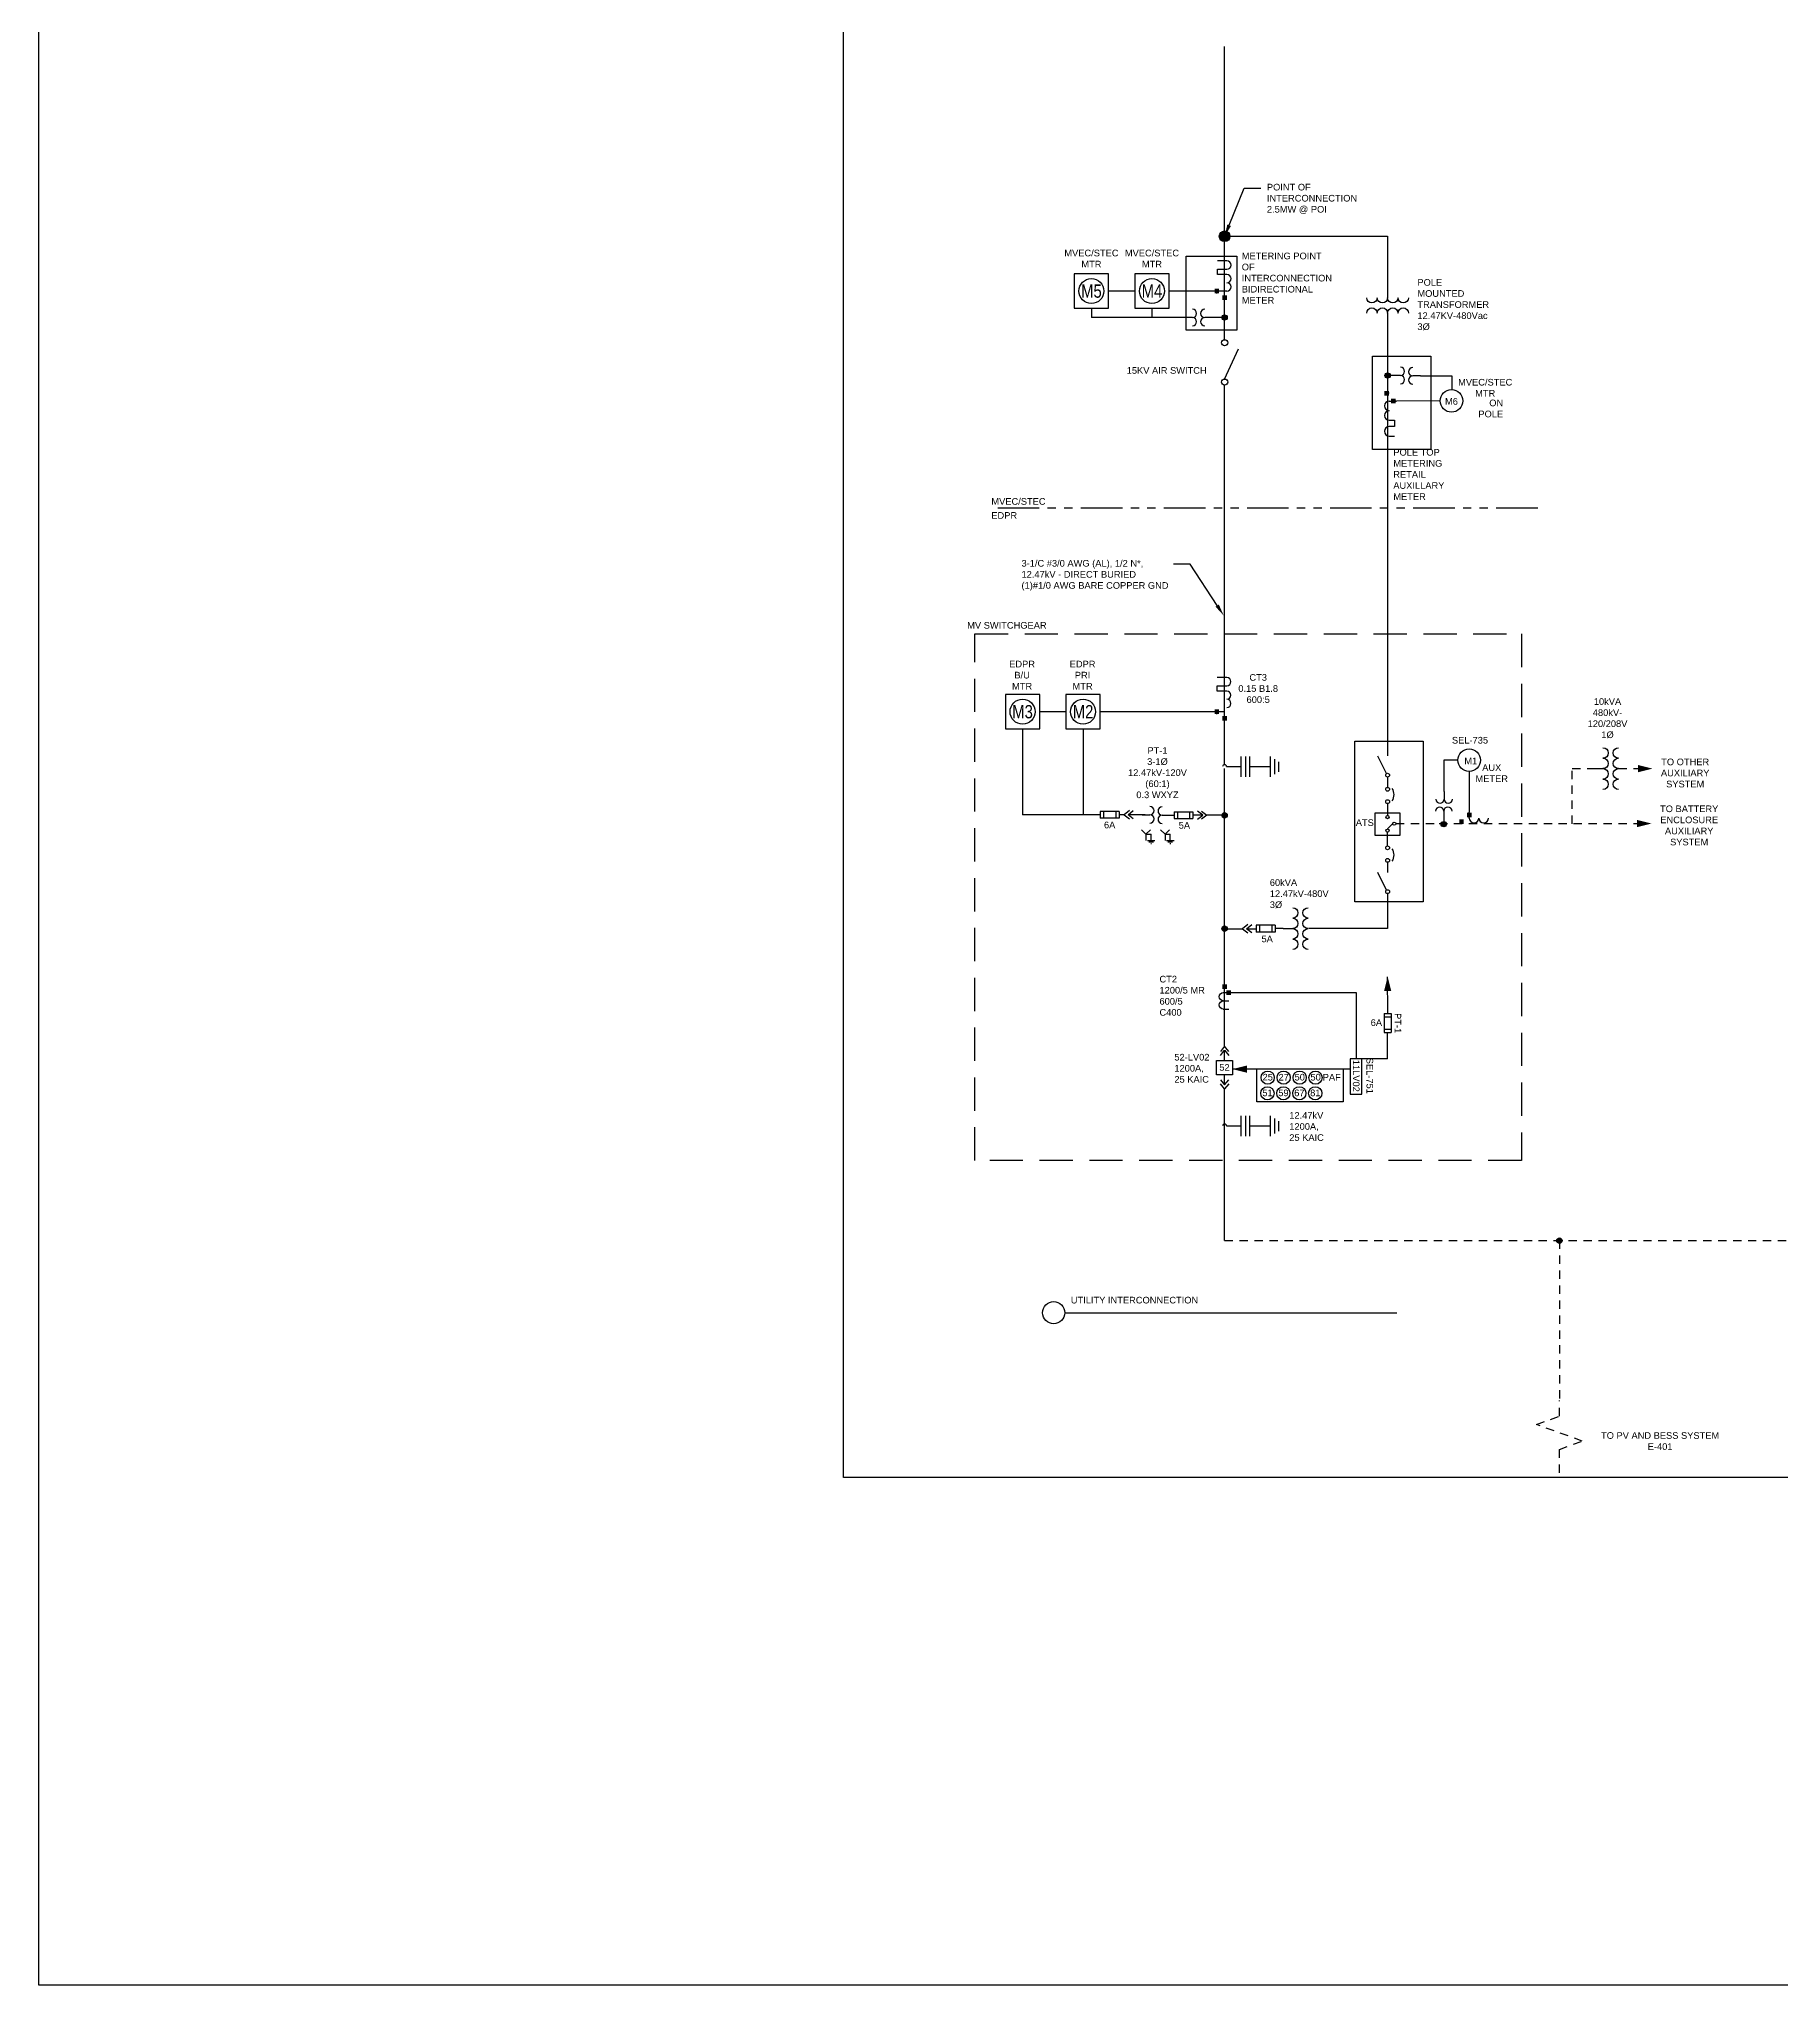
# Model space of a CAD drawing. Header units: feet. Extents: x 0 to 267, y -9 to 249.
# Drawn here: x 76.03 to 102.24, y -8.99 to 20.3 of the extents above; entities that cross this region are included whole.
import ezdxf
from ezdxf import colors
from ezdxf.entities.mleader import LeaderData, LeaderLine
from ezdxf.enums import TextEntityAlignment as Align
from ezdxf.math import Vec2, Vec3

# ---------------------------------------------------------------- set-up
doc = ezdxf.new("R2010")
doc.units = ezdxf.units.FT
doc.header["$MEASUREMENT"] = 0
for name, pattern in [('DASHED', [0.75, 0.5, -0.25]), ('DASHED2', [0.375, 0.25, -0.125]), ('PHANTOM2', [1.25, 0.625, -0.125, 0.125, -0.125, 0.125, -0.125])]:
    doc.linetypes.add(name, pattern=pattern)
doc.layers.add('A-ANNO-NOTE', color=131, linetype='Continuous', lineweight=30)
for name, color, linetype in [('DETL-LTLN', 5, 'Continuous'), ('DETL-MDLN', 4, 'Continuous'), ('DETL-VHVLN', 6, 'Continuous'), ('E-1LIN', 4, 'Continuous'), ('E-1LIN-PRIMARY-HIGH', 249, 'Continuous'), ('E-1LIN-PRIMARY-HIGH-CONTROLES', 241, 'Continuous'), ('E-1LIN-PRIMARY-HIGH-EQPM', 243, 'Continuous'), ('E-1LIN-PRIMARY-LOW', 179, 'Continuous'), ('E-1LIN-PRIMARY-LOW-EQPM', 195, 'Continuous'), ('E-TEXT', 7, 'Continuous'), ('G-ANNO-TEXT', 1, 'Continuous'), ('PV-EQUIP', 161, 'Continuous'), ('SLD-WIRE', 7, 'Continuous')]:
    doc.layers.add(name, color=color, linetype=linetype)
doc.layers.add('G-NPLT', color=67, linetype='Continuous', plot=False)
doc.styles.add('NEI-A', font='arial.ttf')

msp = doc.modelspace()

# ---------------------------------------------------------------- hatches: boundary and pattern name
at = {"layer": 'DETL-MDLN', "transparency": 33554687}
h = msp.add_hatch(color=256, dxfattribs=at)
h.dxf.hatch_style = 1
h.paths.add_polyline_path([(98.906, 2.255, 1), (98.906, 2.173, 1)])
at = {"layer": 'E-1LIN-PRIMARY-HIGH', "linetype": 'Continuous'}
h = msp.add_hatch(color=256, dxfattribs=at)
h.dxf.hatch_style = 1
h.paths.add_polyline_path([(93.949, 17.326, 1), (93.789, 17.326, 1)])
h = msp.add_hatch(color=256, dxfattribs=at)
h.dxf.hatch_style = 1
h.paths.add_polyline_path([(93.909, 16.104, 1), (93.829, 16.104, 1)])
h = msp.add_hatch(color=256, dxfattribs=at)
h.dxf.hatch_style = 1
h.paths.add_polyline_path([(96.361, 15.232, 1), (96.281, 15.232, 1)])
h = msp.add_hatch(color=256, dxfattribs=at)
h.dxf.hatch_style = 1
h.paths.add_polyline_path([(93.909, 8.615, 1), (93.829, 8.615, 1)])
h = msp.add_hatch(color=256, dxfattribs=at)
h.dxf.hatch_style = 1
h.paths.add_polyline_path([(97.206, 8.48, 1), (97.126, 8.48, 1)])
h = msp.add_hatch(color=256, dxfattribs=at)
h.dxf.hatch_style = 1
h.paths.add_polyline_path([(93.909, 6.907, 1), (93.829, 6.907, 1)])

# ---------------------------------------------------------------- linework, layer by layer
at = {"layer": 'A-ANNO-NOTE'}
msp.add_line((91.464, 1.129), (96.459, 1.129), dxfattribs=at)
msp.add_circle((91.297, 1.129), 0.167, dxfattribs=at)
at = {"layer": 'DETL-LTLN'}
msp.add_lwpolyline([(96.32, 8.408), (96.399, 8.49)], dxfattribs=at)
for centre in [(96.32, 8.587), (96.422, 8.489), (96.319, 8.384)]:
    msp.add_circle(centre, 0.0237, dxfattribs=at)
at = {"layer": 'DETL-MDLN', "transparency": 33554687}
for p, q in [((96.515, 15.231), (96.329, 15.231)), ((96.814, 15.226), (96.699, 15.226)), ((97.172, 8.974), (97.172, 8.858)), ((92.63, 8.622), (92.746, 8.622)), ((92.929, 8.617), (93.044, 8.616)), ((97.166, 8.675), (97.166, 8.489))]:
    msp.add_line(p, q, dxfattribs=at)
at = {"layer": 'DETL-MDLN'}
for points in [[(94.055, 17.029), (94.055, 15.913), (93.29, 15.913), (93.29, 17.029)], [(96.971, 15.522), (96.971, 14.12), (96.095, 14.12), (96.095, 15.522)], [(96.858, 9.729), (96.858, 7.311), (95.828, 7.311), (95.828, 9.729)], [(93.749, 4.926), (93.988, 4.926), (93.988, 4.711), (93.749, 4.711)]]:
    msp.add_lwpolyline(points, close=True, dxfattribs=at)
for points in [[(96.814, 15.226), (97.288, 15.226), (97.288, 15.019)], [(97.113, 14.848), (96.453, 14.847)], [(97.172, 8.974), (97.172, 9.448), (97.378, 9.448)], [(97.549, 9.273), (97.55, 8.662)], [(96.324, 5.63), (96.322, 6.186)], [(95.848, 5.947), (95.848, 4.952)], [(96.322, 4.952), (96.322, 5.347)], [(95.76, 4.795), (93.988, 4.795)], [(95.655, 4.795), (95.655, 4.305), (94.352, 4.305), (94.352, 4.795)], [(96.322, 4.952), (95.76, 4.952), (95.76, 4.42), (95.935, 4.42), (95.935, 4.952)]]:
    msp.add_lwpolyline(points, dxfattribs=at)
at = {"layer": 'DETL-MDLN', "transparency": 33554687}
for points, format in [([(96.347, 14.847, 1), (96.347, 14.702, 1), (96.347, 14.557)], "xyb"), ([(96.347, 14.465, 1), (96.347, 14.32)], "xyb"), ([(97.55, 8.573, 1), (97.695, 8.573, 1), (97.84, 8.573)], "xyb"), ([(96.322, 5.968, 0.109, 0, 0), (96.322, 6.186, 0, 0, 0)], "xyseb"), ([(94.205, 4.795, 0.109, 0, 0), (93.988, 4.795, 0, 0, 0)], "xyseb")]:
    msp.add_lwpolyline(points, format=format, dxfattribs=at)
for points in [[(96.347, 14.847), (96.453, 14.847)], [(96.347, 14.557), (96.426, 14.557), (96.426, 14.465), (96.347, 14.465)], [(96.347, 14.32), (96.426, 14.32)], [(96.306, 9.243), (96.172, 9.506)], [(97.55, 8.573), (97.55, 8.662)], [(96.305, 7.489), (96.172, 7.752)]]:
    msp.add_lwpolyline(points, dxfattribs=at)
at = {"layer": 'DETL-MDLN', "linetype": 'DASHED'}
msp.add_lwpolyline([(90.111, 11.343), (98.335, 11.343), (98.335, 3.419), (90.111, 3.419)], close=True, dxfattribs=at)
at = {"layer": 'DETL-MDLN', "transparency": 33554687}
for centre, radius in [((97.283, 14.849), 0.17), ((97.548, 9.443), 0.17), ((96.321, 9.219), 0.0287), ((96.321, 9.006), 0.0287), ((96.321, 8.819), 0.0287), ((96.321, 8.124), 0.0287), ((96.321, 7.936), 0.0287), ((96.321, 7.465), 0.0287), ((98.906, 2.214), 0.0407)]:
    msp.add_circle(centre, radius, dxfattribs=at)
at = {"layer": 'DETL-MDLN'}
for centre in [(94.517, 4.667), (94.757, 4.667), (94.998, 4.667), (95.237, 4.667), (94.513, 4.431), (94.753, 4.431), (94.993, 4.431), (95.233, 4.431)]:
    msp.add_circle(centre, 0.0996, dxfattribs=at)
at = {"layer": 'DETL-MDLN', "transparency": 33554687}
for centre, radius, start, end in [((96.515, 15.294), 0.0622, 270, 90), ((96.515, 15.169), 0.0622, 270, 90), ((96.699, 15.288), 0.0622, 90, 270), ((96.699, 15.163), 0.0622, 90, 270), ((96.246, 8.925), 0.172, 327.1187, 32.8813), ((97.11, 8.858), 0.0622, 180, 0), ((97.234, 8.858), 0.0622, 180, 0), ((92.746, 8.684), 0.0622, 270, 90), ((92.746, 8.56), 0.0622, 270, 90), ((92.929, 8.679), 0.0622, 90, 270), ((92.929, 8.554), 0.0622, 90, 270), ((97.104, 8.675), 0.0622, 0, 180), ((97.228, 8.675), 0.0622, 0, 180), ((96.246, 8.017), 0.172, 327.1187, 32.8813)]:
    msp.add_arc(centre, radius, start, end, dxfattribs=at)
at = {"layer": 'DETL-VHVLN', "transparency": 33554687}
for points in [[(100.088, 9.316, 0.109, 0, 0), (100.306, 9.316, 0, 0, 0)], [(100.075, 8.49, 0.109, 0, 0), (100.293, 8.49, 0, 0, 0)]]:
    msp.add_lwpolyline(points, format="xyseb", dxfattribs=at)
at = {"layer": 'E-1LIN', "linetype": 'PHANTOM2'}
msp.add_lwpolyline([(98.581, 13.236), (90.42, 13.236)], dxfattribs=at)
at = {"layer": 'E-1LIN-PRIMARY-HIGH'}
msp.add_line((96.321, 16.17), (96.321, 9.509), dxfattribs=at)
for points in [[(93.869, 15.77), (93.869, 20.181)], [(93.869, 17.326), (96.321, 17.326), (96.321, 16.401)], [(93.869, 9.376), (93.869, 15.086)], [(93.869, 5.14), (93.869, 9.317)], [(96.321, 9.19), (96.321, 9.035)], [(96.321, 8.79), (96.321, 8.612)], [(96.321, 8.152), (96.319, 8.361)], [(96.322, 7.908), (96.321, 7.753)], [(93.869, 4.926), (93.869, 5.081)], [(93.869, 4.557), (93.869, 4.711)], [(93.869, 2.214), (93.869, 4.498)]]:
    msp.add_lwpolyline(points, dxfattribs=at)
at = {"layer": 'E-1LIN-PRIMARY-HIGH', "linetype": 'Continuous'}
for centre, radius in [((93.869, 17.326), 0.08), ((93.869, 16.104), 0.04), ((96.321, 15.232), 0.04), ((93.869, 8.615), 0.04), ((97.166, 8.48), 0.04), ((93.869, 6.907), 0.04)]:
    msp.add_circle(centre, radius, dxfattribs=at)
at = {"layer": 'E-1LIN-PRIMARY-HIGH-CONTROLES'}
for p, q in [((93.386, 16.103), (91.865, 16.103)), ((93.869, 16.104), (93.569, 16.104)), ((93.849, 5.822), (93.932, 5.822)), ((93.849, 5.698), (93.933, 5.698))]:
    msp.add_line(p, q, dxfattribs=at)
for points in [[(91.607, 16.243), (92.123, 16.243), (92.123, 16.761), (91.607, 16.761)], [(92.517, 16.243), (93.034, 16.243), (93.034, 16.761), (92.517, 16.761)], [(90.571, 9.914), (91.087, 9.914), (91.087, 10.432), (90.571, 10.432)], [(91.481, 9.914), (91.997, 9.914), (91.997, 10.432), (91.481, 10.432)]]:
    msp.add_lwpolyline(points, close=True, dxfattribs=at)
for points in [[(93.904, 16.955), (93.76, 16.955)], [(93.904, 16.751), (93.76, 16.751), (93.76, 16.83), (93.904, 16.83)], [(92.517, 16.502), (92.123, 16.502)], [(93.904, 16.502), (93.034, 16.502)], [(93.752, 16.467), (93.752, 16.537)], [(93.869, 16.368), (93.869, 16.438)], [(91.865, 16.243), (91.865, 16.103)], [(92.776, 16.243), (92.776, 16.103)], [(96.344, 14.965), (96.274, 14.965)], [(96.443, 14.847), (96.373, 14.847)], [(93.901, 10.688), (93.758, 10.688)], [(93.901, 10.484), (93.758, 10.484), (93.758, 10.563), (93.901, 10.563)], [(91.481, 10.173), (91.087, 10.173)], [(93.869, 10.173), (91.997, 10.173)], [(93.752, 10.138), (93.752, 10.208)], [(93.869, 10.039), (93.869, 10.108)], [(90.829, 9.914), (90.829, 8.622)], [(91.739, 9.914), (91.739, 8.622)], [(91.997, 8.622), (90.829, 8.622)], [(92.358, 8.622), (92.281, 8.622)], [(92.675, 8.622), (92.416, 8.622)], [(92.987, 8.616), (93.109, 8.616)], [(93.54, 8.616), (93.393, 8.616)], [(93.869, 8.615), (93.599, 8.615)], [(97.433, 8.553), (97.433, 8.484)], [(97.55, 8.653), (97.55, 8.583)], [(96.321, 7.436), (96.321, 6.909)], [(93.869, 6.907), (94.138, 6.907)], [(94.197, 6.908), (94.345, 6.908)], [(94.75, 6.909), (94.628, 6.909)], [(96.321, 6.909), (95.138, 6.909)], [(93.849, 5.947), (95.848, 5.947)], [(93.869, 6.001), (93.869, 6.07)], [(93.932, 5.98), (93.932, 5.911)]]:
    msp.add_lwpolyline(points, dxfattribs=at)
for points in [[(93.904, 16.83, 1), (93.904, 16.955)], [(93.904, 16.502, 1), (93.904, 16.627, 1), (93.904, 16.751)], [(93.901, 10.563, 1), (93.901, 10.688)], [(93.901, 10.235, 1), (93.901, 10.36, 1), (93.901, 10.484)], [(93.849, 5.698, -1), (93.849, 5.822, -1), (93.849, 5.947)]]:
    msp.add_lwpolyline(points, format="xyb", dxfattribs=at)
at = {"layer": 'E-1LIN-PRIMARY-HIGH-CONTROLES', "const_width": 0.0698}
for points in [[(93.752, 16.467), (93.752, 16.537)], [(93.869, 16.368), (93.869, 16.438)], [(96.344, 14.965), (96.274, 14.965)], [(96.443, 14.847), (96.373, 14.847)], [(93.752, 10.138), (93.752, 10.208)], [(93.869, 10.039), (93.869, 10.108)], [(97.433, 8.553), (97.433, 8.484)], [(97.55, 8.653), (97.55, 8.583)], [(93.869, 6.001), (93.869, 6.07)], [(93.932, 5.98), (93.932, 5.911)]]:
    msp.add_lwpolyline(points, dxfattribs=at)
at = {"layer": 'E-1LIN-PRIMARY-HIGH-CONTROLES'}
for centre, start, end in [((93.386, 16.165), 270, 90), ((93.569, 16.165), 90, 270), ((93.386, 16.041), 270, 90), ((93.569, 16.041), 90, 270)]:
    msp.add_arc(centre, 0.0622, start, end, dxfattribs=at)
at = {"layer": 'E-1LIN-PRIMARY-HIGH-EQPM'}
msp.add_line((93.869, 15.178), (94.08, 15.631), dxfattribs=at)
for centre in [(93.869, 15.724), (93.869, 15.132)]:
    msp.add_circle(centre, 0.0459, dxfattribs=at)
at = {"layer": 'E-1LIN-PRIMARY-LOW', "linetype": 'DASHED2', "ltscale": 0.5}
msp.add_line((98.906, 2.214), (98.906, -0.191), dxfattribs=at)
for points in [[(99.097, 8.485), (99.097, 9.316), (99.419, 9.316)], [(99.794, 9.316), (100.088, 9.316)], [(96.446, 8.489), (97.095, 8.489), (100.075, 8.49)], [(93.869, 2.214), (103.188, 2.214)], [(98.906, -1.281), (98.906, -0.927), (99.249, -0.802), (98.562, -0.552), (98.906, -0.427), (98.906, -0.191)]]:
    msp.add_lwpolyline(points, dxfattribs=at)
at = {"layer": 'E-1LIN-PRIMARY-LOW-EQPM'}
for p, q in [((92.281, 8.673), (91.997, 8.673)), ((91.997, 8.673), (91.998, 8.571)), ((92.281, 8.571), (91.998, 8.571)), ((92.048, 8.673), (92.047, 8.571)), ((92.231, 8.673), (92.231, 8.571)), ((92.281, 8.673), (92.281, 8.571)), ((93.11, 8.667), (93.109, 8.565)), ((93.109, 8.565), (93.393, 8.565)), ((93.11, 8.667), (93.393, 8.667)), ((93.159, 8.667), (93.159, 8.565)), ((93.342, 8.667), (93.343, 8.565)), ((93.393, 8.667), (93.393, 8.565)), ((94.628, 6.96), (94.344, 6.96)), ((94.344, 6.96), (94.345, 6.858)), ((94.628, 6.858), (94.345, 6.858)), ((94.395, 6.96), (94.395, 6.858)), ((94.578, 6.96), (94.578, 6.858)), ((94.628, 6.96), (94.628, 6.858)), ((96.271, 5.63), (96.373, 5.631)), ((96.271, 5.63), (96.271, 5.347)), ((96.271, 5.58), (96.373, 5.581)), ((96.373, 5.631), (96.373, 5.347)), ((96.271, 5.398), (96.373, 5.397)), ((96.271, 5.347), (96.373, 5.347))]:
    msp.add_line(p, q, dxfattribs=at)
for points in [[(96.635, 16.401, -1), (96.478, 16.401, -1), (96.321, 16.401, -1), (96.164, 16.401, -1), (96.007, 16.401)], [(96.007, 16.17, -1), (96.164, 16.17, -1), (96.321, 16.17, -1), (96.478, 16.17, -1), (96.635, 16.17)], [(99.562, 9.63, -1), (99.562, 9.473, -1), (99.562, 9.316, -1), (99.562, 9.159, -1), (99.562, 9.002)], [(99.794, 9.002, -1), (99.794, 9.159, -1), (99.794, 9.316, -1), (99.794, 9.473, -1), (99.794, 9.63)], [(94.894, 7.223, -1), (94.894, 7.066, -1), (94.894, 6.909, -1), (94.894, 6.752, -1), (94.894, 6.595)], [(95.125, 6.595, -1), (95.125, 6.752, -1), (95.125, 6.909, -1), (95.125, 7.066, -1), (95.125, 7.223)]]:
    msp.add_lwpolyline(points, format="xyb", dxfattribs=at)
for points in [[(96.321, 16.544), (96.321, 16.401)], [(99.419, 9.316), (99.562, 9.316)], [(94.75, 6.909), (94.894, 6.909)]]:
    msp.add_lwpolyline(points, dxfattribs=at)
at = {"layer": 'E-TEXT'}
msp.add_lwpolyline([(76.029, 35.907), (169.269, 35.907), (169.269, -8.987), (76.029, -8.987)], close=True, dxfattribs=at)
at = {"layer": 'E-TEXT', "flags": 128}
for points in [[(92.617, 8.397), (92.685, 8.329)], [(92.685, 8.329), (92.753, 8.397)], [(92.685, 8.329), (92.685, 8.233)], [(92.685, 8.329), (92.764, 8.329)], [(92.82, 8.232), (92.707, 8.232)], [(92.799, 8.208), (92.728, 8.208)], [(92.764, 8.232), (92.764, 8.329)], [(92.905, 8.397), (92.973, 8.329)], [(92.973, 8.329), (93.041, 8.397)], [(92.973, 8.329), (92.973, 8.233)], [(92.973, 8.329), (93.052, 8.329)], [(93.109, 8.232), (92.995, 8.232)], [(93.087, 8.208), (93.016, 8.208)], [(93.052, 8.232), (93.052, 8.329)], [(92.771, 8.185), (92.757, 8.185)], [(93.059, 8.185), (93.045, 8.185)]]:
    msp.add_lwpolyline(points, dxfattribs=at)
at = {"layer": 'G-ANNO-TEXT', "linetype": 'Continuous'}
for centre in [(91.865, 16.502), (92.776, 16.502), (90.829, 10.173), (91.739, 10.173)]:
    msp.add_circle(centre, 0.188, dxfattribs=at)
at = {"layer": 'G-NPLT'}
msp.add_lwpolyline([(88.134, 21.104), (119.756, 21.104), (119.756, -1.348), (88.134, -1.348)], close=True, dxfattribs=at)
at = {"layer": 'PV-EQUIP'}
msp.add_lwpolyline([(96.505, 8.31), (96.135, 8.31), (96.135, 8.652), (96.505, 8.652)], close=True, dxfattribs=at)
at = {"layer": 'SLD-WIRE', "transparency": 33554687}
for p, q in [((94.119, 9.194), (94.119, 9.499)), ((94.187, 9.194), (94.187, 9.499)), ((94.248, 9.194), (94.248, 9.499)), ((94.557, 9.194), (94.557, 9.499)), ((94.625, 9.232), (94.625, 9.461)), ((94.686, 9.266), (94.686, 9.42)), ((94.248, 9.346), (94.557, 9.346)), ((94.119, 3.787), (94.119, 4.093)), ((94.187, 3.787), (94.187, 4.093)), ((94.248, 3.787), (94.248, 4.093)), ((94.248, 3.94), (94.557, 3.94)), ((94.557, 3.787), (94.557, 4.093)), ((94.625, 3.826), (94.625, 4.054)), ((94.686, 3.86), (94.686, 4.014))]:
    msp.add_line(p, q, dxfattribs=at)
for points in [[(93.898, 9.346, 1), (93.839, 9.346)], [(93.898, 3.94, 1), (93.839, 3.94)]]:
    msp.add_lwpolyline(points, format="xyb", dxfattribs=at)
for points in [[(93.898, 9.346), (94.119, 9.346)], [(92.436, 8.684), (92.358, 8.622), (92.436, 8.56)], [(92.495, 8.56), (92.416, 8.622), (92.495, 8.684)], [(92.667, 8.622), (92.416, 8.622)], [(93.462, 8.554), (93.54, 8.616), (93.462, 8.678)], [(93.52, 8.678), (93.599, 8.616), (93.52, 8.554)], [(94.217, 6.97), (94.138, 6.908), (94.217, 6.846)], [(94.276, 6.846), (94.197, 6.908), (94.276, 6.97)], [(93.931, 5.061), (93.869, 5.14), (93.806, 5.061)], [(93.806, 5.002), (93.869, 5.081), (93.931, 5.002)], [(93.806, 4.635), (93.869, 4.557), (93.931, 4.635)], [(93.931, 4.576), (93.869, 4.498), (93.806, 4.576)], [(93.898, 3.94), (94.119, 3.94)]]:
    msp.add_lwpolyline(points, dxfattribs=at)

# ---------------------------------------------------------------- texts
at = {"layer": 'G-ANNO-TEXT', "style": 'NEI-A', "width": 0.8}
for s, p in [('M5', (91.865, 16.502)), ('M4', (92.776, 16.502)), ('M3', (90.829, 10.173)), ('M2', (91.739, 10.173))]:
    msp.add_text(s, height=0.2, dxfattribs=at).set_placement(p, align=Align.MIDDLE_CENTER)
at = {"layer": 'G-ANNO-TEXT', "char_height": 0.1, "attachment_point": 5, "style": 'NEI-A'}
for s, width, gutter_width, insert in [('\\pxqc;{\\H1.00023x;MVEC/STEC MTR}', 0.71405, 0.469, (91.865, 16.991)), ('\\pxqc;{\\H1.00023x;MVEC/STEC MTR}', 0.71405, 0.469, (92.776, 16.991)), ('\\pxqc;{\\H1.00023x;MVEC/STEC MTR}', 0.71405, 0.469, (97.79, 15.047)), ('M6', 0.19414, 0.469, (97.282, 14.841)), ('\\pxqc;{\\H1.00023x;EDPR\\PB/U\\PMTR}', 0.71405, 0.469, (90.822, 10.723)), ('\\pxqc;{\\H1.00023x;EDPR\\PPRI\\PMTR}', 0.71405, 0.469, (91.732, 10.723)), ('\\pxqc;{\\H1.00023x;CT3\\P0.15 B1.8\\P600:5}', 0.71405, 0.469, (94.374, 10.521)), ('\\pxqc;{\\H1.00023x;10kVA\\P480kV- 120/208V\\P1%%C}', 0.99448, 0.469, (99.63, 10.074)), ('\\pxqc;{\\H1.00023x;SEL-735}', 0.71405, 0.469, (97.561, 9.743)), ('\\pxqc;{\\H1.00023x;PT-1\\P3-1%%C\\P12.47kV-120V\\P(60:1)\\P0.3 WXYZ}', 0.71405, 0.469, (92.859, 9.255)), ('\\pxqc;{\\H1.00023x;AUX\\PMETER}', 0.22615, 0.469, (97.888, 9.248)), ('\\pxqc;{\\H1.00023x;TO OTHER AUXILIARY SYSTEM}', 0.99448, 0.469, (100.799, 9.25)), ('\\pxqc;6A', 0.15109, 0.312, (92.139, 8.468)), ('\\pxqc;5A', 0.15109, 0.312, (93.264, 8.462)), ('\\pxqc;{\\H1.00023x;ATS}', 0.22615, 0.469, (95.978, 8.503)), ('\\pxqc;{\\H1.00023x;TO BATTERY ENCLOSURE AUXILIARY SYSTEM}', 0.99448, 0.469, (100.859, 8.461)), ('\\pxqc;5A', 0.15109, 0.312, (94.509, 6.754)), ('\\pxqc;6A', 0.15109, 0.312, (96.152, 5.494)), ('\\pxqc;52', 0.15109, 0.312, (93.867, 4.82)), ('\\pxqc;25', 0.15109, 0.312, (94.518, 4.673)), ('\\pxqc;27', 0.15109, 0.312, (94.758, 4.673)), ('\\pxqc;50', 0.15109, 0.312, (94.999, 4.673)), ('\\pxqc;50', 0.15109, 0.312, (95.238, 4.673)), ('\\pxqc;PAF', 0.15109, 0.312, (95.481, 4.673)), ('\\pxqc;51', 0.15109, 0.312, (94.514, 4.437)), ('\\pxqc;59', 0.15109, 0.312, (94.754, 4.437)), ('\\pxqc;67', 0.15109, 0.312, (94.994, 4.437)), ('\\pxqc;81', 0.15109, 0.312, (95.234, 4.437))]:
    msp.add_mtext_dynamic_manual_height_columns(s, width=width, gutter_width=gutter_width, heights=[0], dxfattribs=dict(at, insert=insert))
at = {"layer": 'G-ANNO-TEXT', "char_height": 0.1, "style": 'NEI-A'}
for s, insert, width, attachment_point in [('\\pxql;METERING POINT OF INTERCONNECTION BIDIRECTIONAL METER', (95.524, 16.697), 1.39699, 6), ('\\pxql;POLE MOUNTED TRANSFORMER \\P12.47KV-480Vac\\P3%%C', (97.876, 16.297), 1.10618, 6), ('15KV AIR SWITCH', (93.599, 15.307), 1.15943, 6), ('ON POLE', (98.06, 14.735), 0.56776, 6), ('\\pxql;POLE TOP METERING RETAIL AUXILLARY METER', (97.659, 13.743), 1.25188, 6), ('MVEC/STEC', (91.175, 13.336), 0.74276, 6), ('EDPR ', (90.747, 13.126), 0.31359, 6), ('MV SWITCHGEAR', (91.191, 11.472), 1.45638, 6), ('\\pxql;60kVA\\P12.47kV-480V\\P3%%C', (95.655, 7.433), 1.10618, 6), ('\\A1;\\pxql;CT2\\P1200/5 MR\\P600/5\\PC400', (93.635, 5.898), 0.74609, 6), ('\\pxql;52-LV02\\P1200A, 25 KAIC', (93.635, 4.807), 0.52193, 6), ('\\pxql;12.47kV\\P1200A, 25 KAIC', (95.364, 3.931), 0.52193, 6), ('\\pxqc;TO PV AND BESS SYSTEM\\PE-401', (99.249, -0.802), 2.3449, 4)]:
    msp.add_mtext(s, dxfattribs=dict(at, insert=insert, width=width, attachment_point=attachment_point))
at = {"layer": 'G-ANNO-TEXT', "transparency": 33554687, "insert": (97.476, 9.482), "char_height": 0.1, "attachment_point": 1, "style": 'NEI-A'}
msp.add_mtext_dynamic_manual_height_columns('M1', width=0.19414, gutter_width=0.469, heights=[0], dxfattribs=at)
at = {"layer": 'G-ANNO-TEXT', "char_height": 0.1, "attachment_point": 5, "rotation": 270, "style": 'NEI-A'}
for s, insert in [('\\pxqc;PT-1', (96.476, 5.486)), ('\\pxqc;11LV02', (95.848, 4.694)), ('\\pxqc;SEL-751', (96.053, 4.694))]:
    msp.add_mtext_dynamic_manual_height_columns(s, width=0.15109, gutter_width=0.312, heights=[0], dxfattribs=dict(at, insert=insert))
at = {"layer": 'G-ANNO-TEXT', "lineweight": 9, "insert": (91.555, 1.369), "char_height": 0.1, "width": 5.10467, "attachment_point": 1, "line_spacing_factor": 0.968724, "style": 'NEI-A'}
msp.add_mtext('{\\fArial|b0|i0|c0|p34;UTILITY INTERCONNECTION}', dxfattribs=at)

# ---------------------------------------------------------------- leaders
at = {"layer": 'G-ANNO-TEXT'}
ml = msp.add_multileader_mtext('Standard', dxfattribs=at)
ml.set_content('POINT OF INTERCONNECTION 2.5MW @ POI', color=256, style='NEI-A')
ml.set_leader_properties()
ml.build(insert=Vec2(0, 0))
ml.multileader.update_dxf_attribs({"dogleg_length": 0.25, "arrow_head_size": 0.18})
ctx = ml.context
ctx.base_point, ctx.char_height, ctx.arrow_head_size, ctx.landing_gap_size, ctx.plane_origin = Vec3(94.415, 18.051), 0.1, 0.18, 0.09, Vec3(93.869, 18.117)
notes = []
notes.append((ctx, [(1, (1, 1, 0), (94.165, 18.051), (1, 0), 0.25, [(0, [(93.869, 17.326)], 0, [])])]))
ctx.mtext.insert, ctx.mtext.width, ctx.mtext.flow_direction = Vec3(94.505, 18.116), 1.18347, 5
ml = msp.add_multileader_mtext('Standard', dxfattribs=at)
ml.set_content('\\A1;{\\C256;3-1/C #3/0 AWG (AL), 1/2 N*,\\P12.47kV - DIRECT BURIED\\P(1)#1/0 AWG BARE COPPER GND}', color=7, style='NEI-A')
ml.set_leader_properties()
ml.build(insert=Vec2(0, 0))
ml.multileader.update_dxf_attribs({"dogleg_length": 0.25, "arrow_head_size": 0.18})
ctx = ml.context
ctx.base_point, ctx.char_height, ctx.arrow_head_size, ctx.landing_gap_size, ctx.plane_origin = Vec3(90.723, 12.391), 0.1, 0.18, 0.09, Vec3(92.634, 11.367)
notes.append((ctx, [(1, (1, 1, 0), (93.349, 12.391), (-1, 0), 0.25, [(0, [(93.856, 11.619)], 0, [])])]))
ctx.mtext.insert, ctx.mtext.width, ctx.mtext.flow_direction = Vec3(90.813, 12.456), 2.93537, 5
for ctx, leaders in notes:
    for number, flags, end, landing, length, lines in leaders:
        leader = LeaderData()
        leader.index, (leader.has_last_leader_line, leader.has_dogleg_vector, leader.attachment_direction) = number, flags
        leader.last_leader_point, leader.dogleg_vector, leader.dogleg_length = Vec3(end), Vec3(landing), length
        for number, points, colour, breaks in lines:
            line = LeaderLine()
            line.index, line.vertices, line.color, line.breaks = number, Vec3.list(points), colors.encode_raw_color(colour), breaks
            leader.lines.append(line)
        ctx.leaders.append(leader)

doc.saveas('drawing.dxf')
